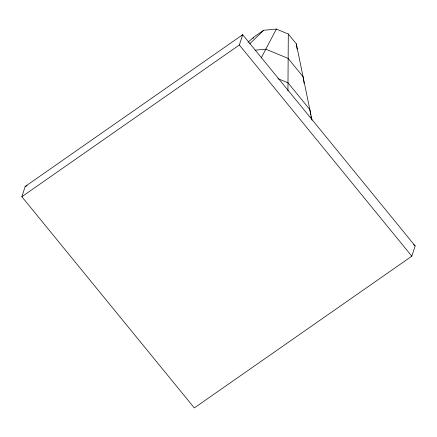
<?xml version="1.0" encoding="UTF-8"?>
<svg xmlns="http://www.w3.org/2000/svg" width="437" height="437" viewBox="0 0 437 437"><rect width="100%" height="100%" fill="white"/><g stroke="black" fill="none" stroke-linecap="round" stroke-linejoin="round"><path stroke-width="0.66" d="M287.939 90.94L288.305 34.026L276.359 29.071L263.648 30.268L253.58 37.287L248.025 42.28M21.85 196.726L25.182 186.468L242.677 34.72L415.15 245.916L411.818 256.18L194.323 407.929L21.85 196.726L239.345 44.978L242.677 34.72L241.819 35.774M253.056 38.511L253.58 37.287M261.179 58.023L276.359 29.071M249.751 43.88L263.648 30.268M25.182 186.468L27.099 185.747M254.973 50.184L265.827 49.163L288.147 58.416L303.065 76.683L304.097 83.265M277.932 78.638L287.994 82.806L309.838 109.561L310.68 114.915M413.533 244.671L415.15 245.916M288.305 34.026L296.286 43.798L312.029 120.191M239.345 44.978L411.818 256.18M310.887 116.253L311.1 117.591M296.286 43.798L297.122 49.124"/></g></svg>
